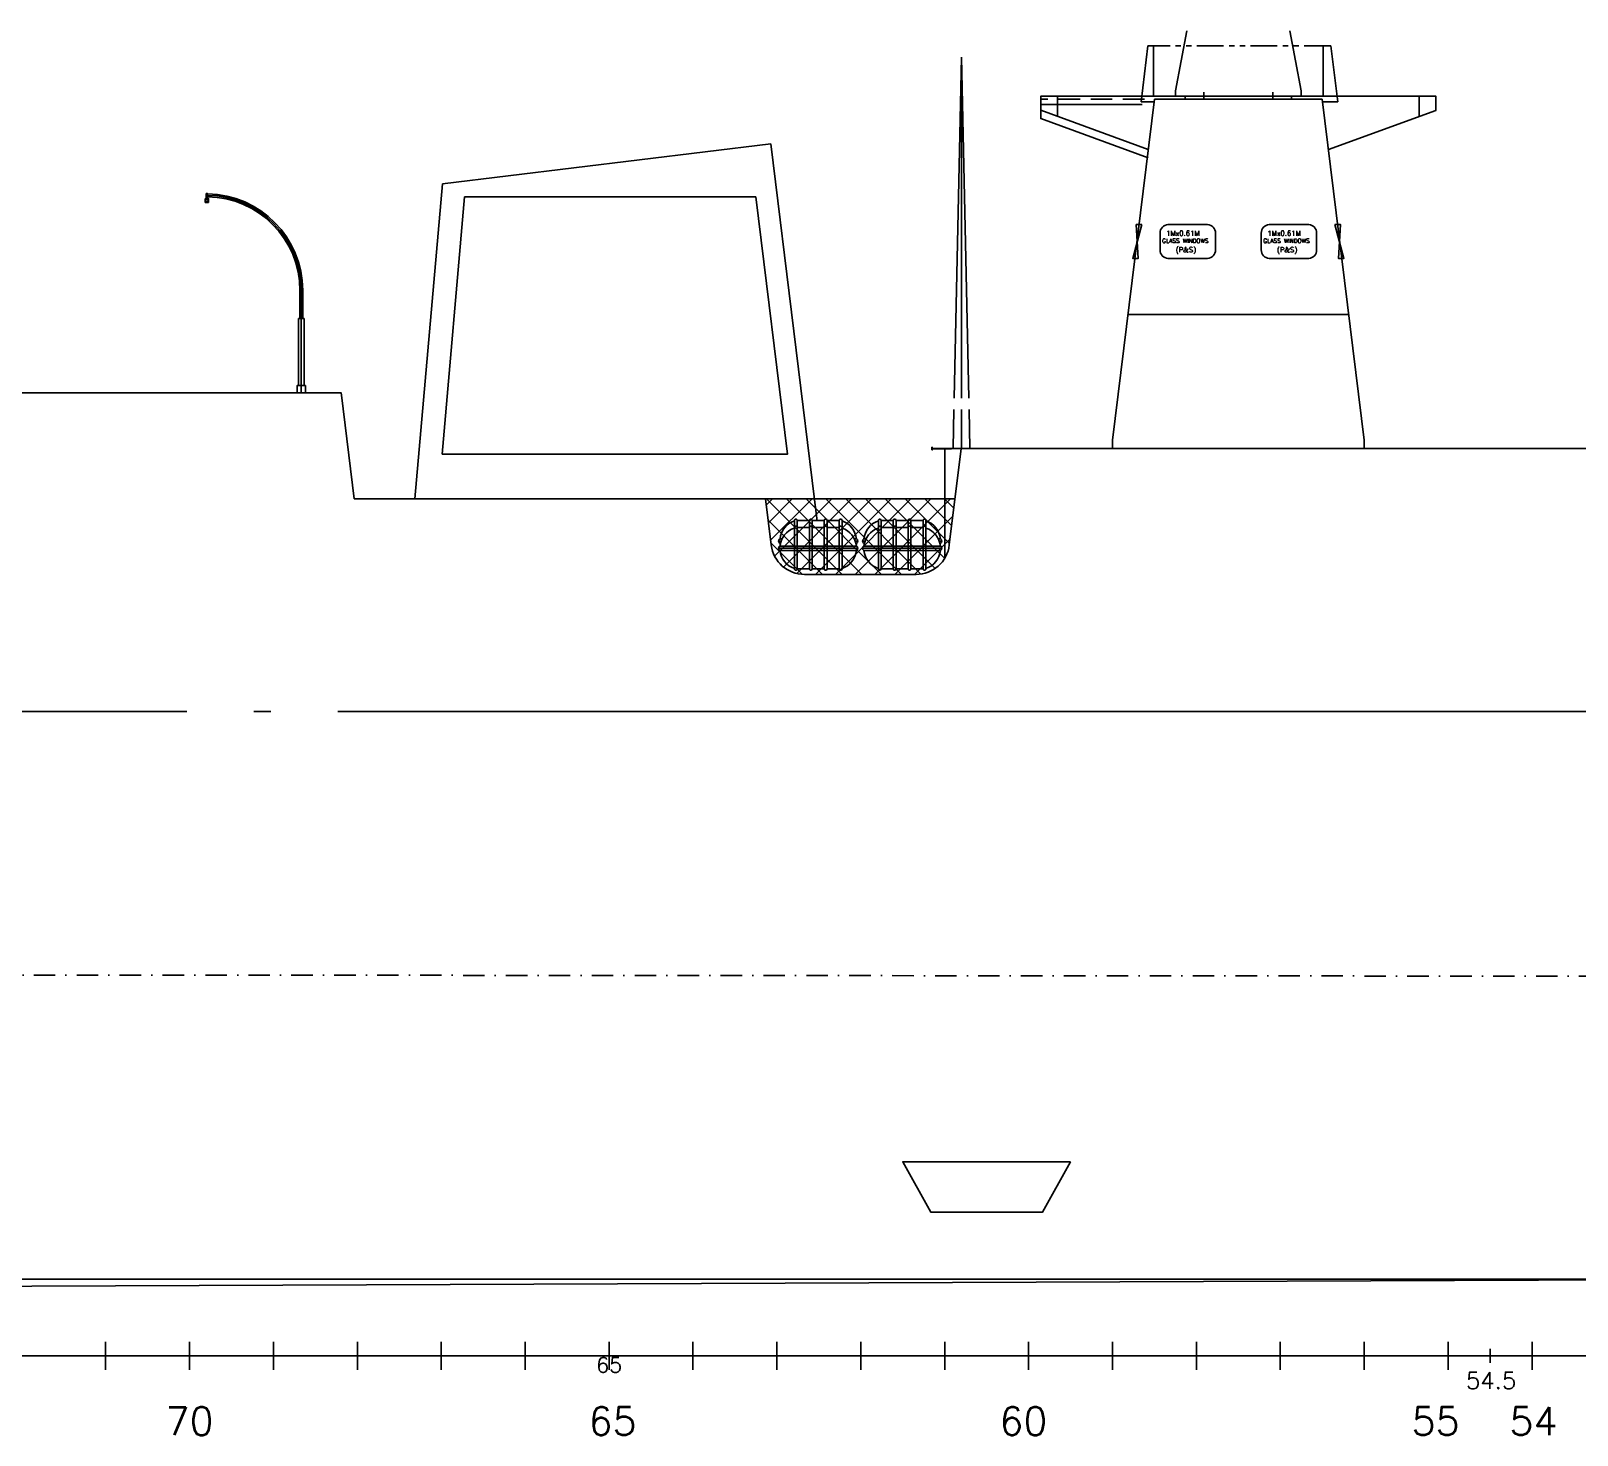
# Model space of a CAD drawing. Header units: inches. Extents: x -439515 to 171412, y -8673 to 415183.
# Drawn here: x 52045 to 77264, y 320329 to 343236 of the extents above; entities that cross this region are included whole.
import ezdxf
from ezdxf.enums import TextEntityAlignment as Align

# ---------------------------------------------------------------- set-up
doc = ezdxf.new("R2010")
doc.units = ezdxf.units.IN
doc.header["$LTSCALE"] = 700
doc.header["$MEASUREMENT"] = 0
for name, pattern in [('DASHDOT', [1, 0.5, -0.25, 0, -0.25]), ('DASHED', [0.75, 0.5, -0.25]), ('PHANTOM2', [1.25, 0.625, -0.125, 0.125, -0.125, 0.125, -0.125])]:
    doc.linetypes.add(name, pattern=pattern)
for name, color, linetype in [('01', 7, 'Continuous'), ('01DK', 7, 'Continuous'), ('1', 2, 'Continuous'), ('AP & CLS', 7, 'Continuous'), ('ASTER COMPLEX', 7, 'Continuous'), ('KNUCKLE LINE', 7, 'Continuous'), ('MANHOLES', 160, 'Continuous'), ('WEAPON TEXT', 7, 'Continuous')]:
    doc.layers.add(name, color=color, linetype=linetype)
doc.styles.add('ROMANS', font='romans')

# ---------------------------------------------------------------- blocks, each defined once
blk = doc.blocks.new('L1', base_point=(121652, 116332))
blk.add_line((121652, 116207), (121652, 116457))
blk = doc.blocks.new('ZXCVBN')
at = {"color": 30}
for p, q in [((-254475, 503234), (-254522, 503234)), ((-253102, 503107), (-254522, 503107)), ((-253102, 503234), (-253148, 503234)), ((-252975, 503234), (-253022, 503234)), ((-251602, 503107), (-253022, 503107)), ((-251602, 503234), (-251648, 503234))]:
    blk.add_line(p, q, dxfattribs=at)
for points in [[(-254237, 503272), (-254237, 503603, -1.018508), (-254187, 503604), (-254187, 503272)], [(-253971, 503272), (-253971, 503603, -1.018508), (-253921, 503604), (-253921, 503272)], [(-253704, 503272), (-253704, 503603, -1.018508), (-253654, 503604), (-253654, 503272)], [(-253387, 503272), (-253387, 503603, 1.018508), (-253437, 503604), (-253437, 503272)], [(-252737, 503272), (-252737, 503603, -1.018508), (-252687, 503604), (-252687, 503272)], [(-252471, 503272), (-252471, 503603, -1.018508), (-252421, 503604), (-252421, 503272)], [(-252204, 503272), (-252204, 503603, -1.018508), (-252154, 503604), (-252154, 503272)], [(-251887, 503272), (-251887, 503603, 1.018508), (-251937, 503604), (-251937, 503272)], [(-254237, 503596, 0.297769), (-254495, 503272, 0.318351)], [(-254237, 503468, 0.297769), (-254495, 503144, 0.318351)], [(-254237, 503144), (-254237, 503476, -1.018508), (-254187, 503477), (-254187, 503144)], [(-254237, 503456, -0.018509), (-254237, 503458)], [(-254237, 503386, -0.018505), (-254237, 503388)], [(-253971, 503604), (-254162, 503604, 0.018676), (-254187, 503603, 0.018676)], [(-253971, 503477), (-254162, 503477, 0.018676), (-254187, 503476, 0.018676)], [(-253971, 503144), (-253971, 503476, -1.018508), (-253921, 503477), (-253921, 503144)], [(-253971, 503456, -0.018509), (-253971, 503458)], [(-253971, 503386, -0.018505), (-253971, 503388)], [(-253704, 503144), (-253704, 503476, -1.018508), (-253654, 503477), (-253654, 503144)], [(-253704, 503456, -0.018509), (-253704, 503458)], [(-253704, 503386, -0.018505), (-253704, 503388)], [(-253437, 503603, 0.018676), (-253462, 503604), (-253654, 503604)], [(-253437, 503476, 0.018676), (-253462, 503477), (-253654, 503477)], [(-253387, 503144), (-253387, 503476, 1.018508), (-253437, 503477), (-253437, 503144)], [(-253129, 503272, 0.297769), (-253387, 503596)], [(-253129, 503144, 0.297769), (-253387, 503468)], [(-253387, 503456, 0.018509), (-253387, 503458)], [(-253387, 503386, 0.018505), (-253387, 503388)], [(-252737, 503596, 0.297769), (-252995, 503272, 0.318351)], [(-252737, 503468, 0.297769), (-252995, 503144, 0.318351)], [(-252737, 503144), (-252737, 503476, -1.018508), (-252687, 503477), (-252687, 503144)], [(-252737, 503456, -0.018509), (-252737, 503458)], [(-252737, 503386, -0.018505), (-252737, 503388)], [(-252471, 503604), (-252662, 503604, 0.018676), (-252687, 503603, 0.018676)], [(-252471, 503477), (-252662, 503477, 0.018676), (-252687, 503476, 0.018676)], [(-252471, 503144), (-252471, 503476, -1.018508), (-252421, 503477), (-252421, 503144)], [(-252471, 503456, -0.018509), (-252471, 503458)], [(-252471, 503386, -0.018505), (-252471, 503388)], [(-252204, 503144), (-252204, 503476, -1.018508), (-252154, 503477), (-252154, 503144)], [(-252204, 503456, -0.018509), (-252204, 503458)], [(-252204, 503386, -0.018505), (-252204, 503388)], [(-251937, 503603, 0.018676), (-251962, 503604), (-252154, 503604)], [(-251937, 503476, 0.018676), (-251962, 503477), (-252154, 503477)], [(-251887, 503144), (-251887, 503476, 1.018508), (-251937, 503477), (-251937, 503144)], [(-251629, 503272, 0.297769), (-251887, 503596)], [(-251629, 503144, 0.297769), (-251887, 503468)], [(-251887, 503456, 0.018509), (-251887, 503458)], [(-251887, 503386, 0.018505), (-251887, 503388)], [(-254486, 503197), (-254495, 503197, -0.722813), (-254495, 503272), (-254459, 503272)], [(-254495, 503197, 0.017446), (-254491, 503170, 0.017446)], [(-253164, 503272), (-253129, 503272, -0.722813), (-253129, 503197), (-253137, 503197)], [(-253132, 503170, 0.017446), (-253129, 503197)], [(-252986, 503197), (-252995, 503197, -0.722813), (-252995, 503272), (-252959, 503272)], [(-252995, 503197, 0.017446), (-252991, 503170, 0.017446)], [(-251664, 503272), (-251629, 503272, -0.722813), (-251629, 503197), (-251637, 503197)], [(-251632, 503170, 0.017446), (-251629, 503197)], [(-254495, 503069, 0.297769), (-254237, 502745)], [(-254187, 503069), (-254187, 502737, -1.018508), (-254237, 502738)], [(-253921, 503069), (-253921, 502737, -1.018508), (-253971, 502738)], [(-253654, 503069), (-253654, 502737, -1.018508), (-253704, 502738)], [(-253437, 503069), (-253437, 502737, 1.018508), (-253387, 502738)], [(-253387, 502745, 0.297769), (-253129, 503069, 0.318351)], [(-252995, 503069, 0.297769), (-252737, 502745)], [(-252687, 503069), (-252687, 502737, -1.018508), (-252737, 502738)], [(-252421, 503069), (-252421, 502737, -1.018508), (-252471, 502738)], [(-252154, 503069), (-252154, 502737, -1.018508), (-252204, 502738)], [(-251937, 503069), (-251937, 502737, 1.018508), (-251887, 502738)], [(-251887, 502745, 0.297769), (-251629, 503069, 0.318351)], [(-254187, 502738, 0.018676), (-254162, 502737), (-253971, 502737)], [(-253654, 502737), (-253462, 502737, 0.018676), (-253437, 502738, 0.018676)], [(-252687, 502738, 0.018676), (-252662, 502737), (-252471, 502737)], [(-252154, 502737), (-251962, 502737, 0.018676), (-251937, 502738, 0.018676)]]:
    blk.add_lwpolyline(points, format="xyb", dxfattribs=at)
for points in [[(-253704, 503604), (-253921, 503604)], [(-253704, 503477), (-253921, 503477)], [(-252204, 503604), (-252421, 503604)], [(-252204, 503477), (-252421, 503477)], [(-254237, 502998), (-254237, 503329)], [(-254187, 503329), (-254187, 502997)], [(-253971, 502998), (-253971, 503329)], [(-253921, 503329), (-253921, 502997)], [(-253704, 502998), (-253704, 503329)], [(-253654, 503329), (-253654, 502997)], [(-253437, 503329), (-253437, 502997)], [(-253387, 502998), (-253387, 503329)], [(-252737, 502998), (-252737, 503329)], [(-252687, 503329), (-252687, 502997)], [(-252471, 502998), (-252471, 503329)], [(-252421, 503329), (-252421, 502997)], [(-252204, 502998), (-252204, 503329)], [(-252154, 503329), (-252154, 502997)], [(-251937, 503329), (-251937, 502997)], [(-251887, 502998), (-251887, 503329)], [(-254237, 502738), (-254237, 503069)], [(-253971, 502738), (-253971, 503069)], [(-253704, 502738), (-253704, 503069)], [(-253387, 502738), (-253387, 503069)], [(-252737, 502738), (-252737, 503069)], [(-252471, 502738), (-252471, 503069)], [(-252204, 502738), (-252204, 503069)], [(-251887, 502738), (-251887, 503069)], [(-253921, 502737), (-253704, 502737)], [(-252421, 502737), (-252204, 502737)]]:
    blk.add_lwpolyline(points, dxfattribs=at)
for points in [[(-254495, 503144), (-253129, 503144, -0.722813), (-253129, 503069), (-254495, 503069, -0.722813)], [(-252995, 503144), (-251629, 503144, -0.722813), (-251629, 503069), (-252995, 503069, -0.722813)]]:
    blk.add_lwpolyline(points, format="xyb", close=True, dxfattribs=at)

msp = doc.modelspace()

# ---------------------------------------------------------------- hatches: boundary and pattern name
at = {"layer": '01', "linetype": 'ByBlock'}
h = msp.add_hatch(dxfattribs=at)
h.set_pattern_fill('ANSI37', color=254, scale=1824.76, style=0)
h.set_pattern_definition([(45, (-192839.1, 32493.64), (-161.28752, 161.28752), []), (135, (-192839.1, 32493.64), (-161.28752, -161.28752), [])])
h.paths.add_polyline_path([(67117, 335600.9), (64026.9, 335600.9), (64119.1, 334849.9, 0.3788661), (64662.4, 334369.2), (65668.9, 334369.2), (66481.5, 334369.2, 0.3788661), (67024.8, 334849.9)])

# ---------------------------------------------------------------- linework, layer by layer
for p, q in [((70153, 342078.8), (70265.1, 342991.1)), ((70356.5, 342991.1), (70356.5, 342170)), ((70712.6, 342261.2), (70898.8, 343236.1)), ((72579.2, 343236.1), (72765.4, 342261.2)), ((73121.5, 342991.1), (73121.5, 342170)), ((73361.5, 342078.8), (73249.4, 342991.1)), ((67222.7, 342808.7), (67103.4, 337243.2)), ((67222.7, 337243.2), (67222.7, 342808.7)), ((67342, 337243.2), (67222.7, 342808.7)), ((70712.6, 342170), (70712.6, 342261.2)), ((72765.4, 342170), (72765.4, 342261.2)), ((68789.2, 342170), (68789.2, 341841.2)), ((70153, 342078.8), (70363.9, 342078.8)), ((70872.2, 342124.4), (70872.2, 342170)), ((72605.8, 342124.4), (72605.8, 342170)), ((73361.5, 342078.8), (73114.1, 342078.8)), ((74688.8, 342170), (74688.8, 341841.2)), ((74688.8, 342170), (74688.8, 341841.2)), ((67099.5, 337060.7), (67085.8, 336422)), ((67222.7, 336422), (67222.7, 337060.7)), ((67359.6, 336422), (67345.9, 337060.7)), ((73791.9, 336558.9), (73791.9, 336422)), ((66949, 334631.8), (66949, 336419.2)), ((67085.8, 336422), (67359.6, 336422))]:
    msp.add_line(p, q)
at = {"linetype": 'PHANTOM2'}
msp.add_line((73249.4, 342991.1), (70265.1, 342991.1), dxfattribs=at)
at = {"color": 4}
for p, q in [((71174.2, 342235.7), (71174.2, 342124.4)), ((72303.8, 342235.7), (72303.8, 342124.4))]:
    msp.add_line(p, q, dxfattribs=at)
at = {"linetype": 'DASHED'}
msp.add_line((70731.3, 342124.4), (68516.5, 342124.4), dxfattribs=at)
at = {"color": 7}
for p, q in [((69686.1, 336558.9), (70369.5, 342124.4)), ((73791.9, 336558.9), (73108.5, 342124.4)), ((57314.4, 335600.9), (64026.9, 335600.9)), ((53263.3, 321392.3), (53263.3, 321848.5)), ((54631.9, 321392.3), (54631.9, 321848.5)), ((56000.4, 321392.3), (56000.4, 321848.5)), ((57369, 321392.3), (57369, 321848.5)), ((58737.6, 321392.3), (58737.6, 321848.5)), ((60106.2, 321392.3), (60106.2, 321848.5)), ((61474.7, 321392.3), (61474.7, 321848.5)), ((62843.3, 321392.3), (62843.3, 321848.5)), ((64211.9, 321392.3), (64211.9, 321848.5)), ((65580.4, 321392.3), (65580.4, 321848.5)), ((66949, 321392.3), (66949, 321848.5)), ((68317.6, 321392.3), (68317.6, 321848.5)), ((69686.1, 321392.3), (69686.1, 321848.5)), ((71054.7, 321392.3), (71054.7, 321848.5)), ((72423.3, 321392.3), (72423.3, 321848.5)), ((73791.9, 321392.3), (73791.9, 321848.5)), ((75160.4, 321392.3), (75160.4, 321848.5)), ((76529, 321392.3), (76529, 321848.5)), ((9536, 321620.4), (138114.6, 321620.4)), ((9536, 321620.4), (138114.6, 321620.4)), ((75844.7, 321506.3), (75844.7, 321734.4))]:
    msp.add_line(p, q, dxfattribs=at)
at = {"color": 7, "linetype": 'Continuous'}
for p, q in [((54903.6, 340553.5), (54904.2, 340554.1)), ((54904.2, 340552.9), (54903.6, 340553.5)), ((69686.1, 336558.9), (69686.1, 336422))]:
    msp.add_line(p, q, dxfattribs=at)
at = {"linetype": 'Continuous'}
for p, q in [((56409.1, 337451.4), (56500.3, 337451.4)), ((66746.6, 336419.2), (67059, 336419.2))]:
    msp.add_line(p, q, dxfattribs=at)
at = {"extrusion": (0, 0, -1)}
msp.add_line((66746.6, 336422), (78049, 336422), dxfattribs=at)
at = {"color": 4, "linetype": 'DASHDOT'}
msp.add_line((155356.1, 327757.4), (7090.9, 327867.4), dxfattribs=at)
for points in [[(70168.3, 342170), (68516.5, 342170), (68516.5, 341941.9), (70268.7, 341303.2)], [(70168.3, 342033.1), (68516.5, 342033.1), (68516.5, 341805.1), (70268.7, 341166.4)], [(73339.1, 342170), (70164.2, 342170)], [(73309.7, 342170), (74961.5, 342170), (74961.5, 341940.3), (73209.3, 341303.2)], [(64113, 341394.5), (58755.3, 340742.1)], [(64113, 341394.5), (64863.6, 335281.6), (64863.6, 335250.4)], [(58305.5, 335600.9), (58755.3, 340742.1)]]:
    msp.add_lwpolyline(points)
for points in [[(54943.6, 340437.4), (54887.4, 340437.4), (54887.4, 340497.7), (54943.6, 340497.7)], [(54926.8, 340497.7), (54904.2, 340497.7), (54904.2, 340582), (54926.8, 340582)], [(58751.5, 336330.8), (64382.8, 336330.8), (63867.5, 340527.7), (59118.7, 340527.7)]]:
    msp.add_lwpolyline(points, close=True)
at = {"color": 3}
for points in [[(70163.6, 340075.5), (70072.3, 340075.5), (70107.5, 339524.1), (70016.3, 339524.1), (70163.6, 340075.5)], [(73314.4, 340075.5), (73405.7, 340075.5), (73370.5, 339524.1), (73461.7, 339524.1), (73314.4, 340075.5)]]:
    msp.add_lwpolyline(points, dxfattribs=at)
for points in [[(70914.3, 339524.1), (70591.3, 339524.1, -0.4013361), (70461.7, 339662), (70461.7, 339939.1, -0.396336), (70591.1, 340075.5), (70914.1, 340075.5), (71237, 340075.5, -0.396336), (71366.5, 339939.1), (71366.5, 339662, -0.4013361), (71236.8, 339524.1), (70913.8, 339524.1)], [(72563.7, 339524.1), (72886.7, 339524.1, 0.4013361), (73016.3, 339662), (73016.3, 339939.1, 0.396336), (72886.9, 340075.5), (72563.9, 340075.5), (72241, 340075.5, 0.396336), (72111.5, 339939.1), (72111.5, 339662, 0.4013361), (72241.2, 339524.1), (72564.2, 339524.1)]]:
    msp.add_lwpolyline(points, format="xyb", dxfattribs=at)
at = {"linetype": 'Continuous'}
for points in [[(56386.5, 337334.4), (56522.9, 337334.4), (56522.9, 337451.4), (56386.5, 337451.4)], [(66741.1, 336399.2), (66746.6, 336399.2), (66746.6, 336444.8), (66741.1, 336444.8)]]:
    msp.add_lwpolyline(points, close=True, dxfattribs=at)
for points in [[(10475.9, 331690), (31243.4, 331690), (31300, 331689.5, 0.3302612), (32841.8, 332809.8), (33351.6, 337334.4), (57104.2, 337334.4), (57108.9, 337295.3), (57314.4, 335600.9)], [(65475, 334369.2), (66481.5, 334369.2, 0.3788661), (67024.8, 334849.9), (67217.9, 336422)], [(65668.9, 334369.2), (64662.4, 334369.2, -0.3788661), (64119.1, 334849.9), (64026.9, 335600.9)]]:
    msp.add_lwpolyline(points, format="xyb")
at = {"color": 7}
msp.add_lwpolyline([(69001.9, 324788.3), (68545.7, 323967.2), (66720.9, 323967.2), (66264.7, 324788.3)], close=True, dxfattribs=at)
msp.add_circle((54915.5, 340467.6), 21.4)
at = {"layer": '01', "color": 254, "linetype": 'ByBlock'}
msp.add_line((64026.9, 335600.9), (67117, 335600.9), dxfattribs=at)
at = {"layer": '01DK', "color": 7}
for p, q in [((56431.9, 338546.3), (56431.9, 339002.5)), ((56454.7, 337334.4), (56454.7, 339002.5)), ((56477.5, 338546.3), (56477.5, 339002.5)), ((56409.1, 337451.4), (56409.1, 338546.3)), ((56409.1, 338546.3), (56500.3, 338546.3)), ((56500.3, 337451.4), (56500.3, 338546.3))]:
    msp.add_line(p, q, dxfattribs=at)
for radius, start, end in [(1551, 89.97861, 90), (1528.2, 0, 89.15738), (1573.9, 0, 89.15738), (1551, 0, 89.14499)]:
    msp.add_arc((54903.6, 339002.5), radius, start, end, dxfattribs=at)
at = {"layer": '1', "color": 7, "linetype": 'Continuous'}
msp.add_lwpolyline([(31571.5, 322676.1), (118954.7, 323022.4)], dxfattribs=at)
at = {"layer": 'AP & CLS', "color": 230}
msp.add_line((9560.7, 322873.2), (160441.5, 322873.2), dxfattribs=at)
at = {"layer": 'ASTER COMPLEX', "color": 7}
msp.add_line((70369.5, 342124.4), (73108.5, 342124.4), dxfattribs=at)
at = {"layer": 'ASTER COMPLEX'}
msp.add_line((70369.5, 342124.4), (73108.5, 342124.4), dxfattribs=at)
at = {"layer": 'KNUCKLE LINE'}
for points in [[(57051.6, 332133.8, 0), (95689, 332133.8, 0), (97057.5, 332133.8, 0), (98426.1, 332133.8, 0), (99794.7, 332133.8, 0), (101163.3, 332133.8, 0), (102531.8, 332135.6, 0), (103900.4, 332142.3, 0), (105269, 332154.3, 0), (106637.5, 332172.8, 0), (108006.1, 332196.3, 0), (109374.7, 332226.1, 0), (110743.2, 332260.7, 0), (112111.8, 332299.7, 0), (113480.4, 332343.8, 0), (114849, 332393.3, 0), (116217.5, 332447.1, 0), (117586.1, 332505.6, 0), (120473, 332651.8, 0)], [(32412.8, 332133.8, 0), (54587.1, 332133.8, 0)], [(55682, 332133.8, 0), (55956.7, 332133.8, 0)]]:
    msp.add_polyline3d(points, dxfattribs=at)
at = {"layer": 'MANHOLES', "color": 7}
msp.add_line((73523, 338611.7), (69955, 338611.7), dxfattribs=at)

# ---------------------------------------------------------------- block references
at = {"xscale": 0.9123799999999999, "yscale": 0.9123799999999999, "zscale": 0.9123799999999999}
msp.add_blockref('ZXCVBN', (296459.7, -124228), dxfattribs=at)
at = {"color": 7, "xscale": 0.9123799999999999, "yscale": 0.9123799999999999, "zscale": 0.9123799999999999}
msp.add_blockref('L1', (61474.7, 321620.4), dxfattribs=at)

# ---------------------------------------------------------------- texts
at = {"color": 7, "style": 'ROMANS'}
msp.add_text('65', height=246.34, dxfattribs=at).set_placement((61477.5, 321472.3), align=Align.MIDDLE)
for s, height, p in [('54.5', 273.71, (75861.7, 321081.5)), ('70', 456.19, (54632.6, 320328.5)), ('65', 456.19, (61531.5, 320328.5)), ('60', 456.19, (68233.8, 320328.5)), ('55', 456.19, (74955.9, 320328.5)), ('54', 456.19, (76552.2, 320328.5))]:
    msp.add_text(s, height=height, dxfattribs=at).set_placement(p, align=Align.CENTER)
at = {"layer": 'WEAPON TEXT', "style": 'ROMANS'}
for s, height, p in [('1Mx0.61M', 82.11, (70561.2, 339894.4)), ('1Mx0.61M', 82.11, (72211.1, 339894.4)), ('GLASS WINDOWS', 69.797, (70495.3, 339776.4)), ('(P&S)', 82.11, (70716.8, 339624)), ('GLASS WINDOWS', 69.797, (72145.2, 339776.4)), ('(P&S)', 82.11, (72366.7, 339624))]:
    msp.add_text(s, height=height, dxfattribs=at).set_placement(p)

doc.saveas('drawing.dxf')
